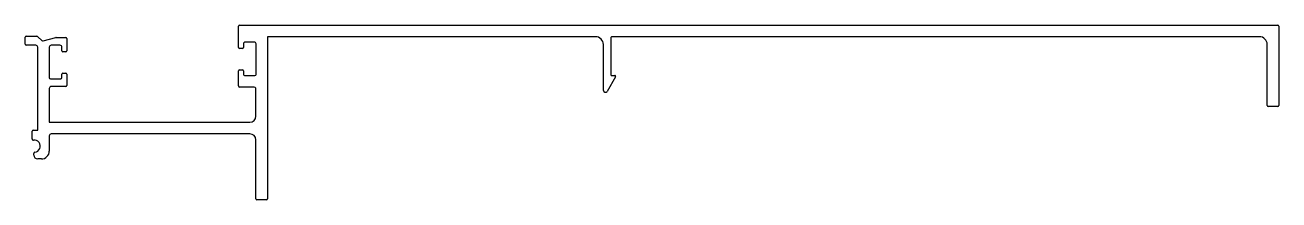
# Model space of a CAD drawing. Extents: x 1476 to 1800, y 1809 to 1854.
import ezdxf

# ---------------------------------------------------------------- set-up
doc = ezdxf.new("R2010")
doc.units = 0
doc.layers.get('0').update_dxf_attribs({"linetype": 'CONTINUOUS'})

msp = doc.modelspace()

# ---------------------------------------------------------------- linework, layer by layer
at = {"color": 0}
for p, q in [((1531.44, 1848.44), (1531.44, 1854.01)), ((1531.69, 1854.26), (1799.49, 1854.26)), ((1799.74, 1854.01), (1799.74, 1833.54)), ((1476.43, 1849.3), (1476.43, 1851.11)), ((1476.68, 1851.36), (1479.46, 1851.36)), ((1479.73, 1851.25), (1480.72, 1850.27)), ((1481.09, 1850.17), (1484.33, 1851.04)), ((1484.43, 1851.05), (1486.98, 1851.05)), ((1487.23, 1850.8), (1487.23, 1847.6)), ((1532.74, 1849.39), (1532.74, 1848.44)), ((1535.49, 1849.89), (1533.24, 1849.89)), ((1535.99, 1841.55), (1535.99, 1849.39)), ((1538.96, 1851.26), (1538.96, 1809.4)), ((1623.51, 1851.26), (1538.96, 1851.26)), ((1627.58, 1841.29), (1627.58, 1851.16)), ((1794.7, 1851.26), (1627.68, 1851.26)), ((1479.21, 1849.05), (1476.68, 1849.05)), ((1479.71, 1827.17), (1479.71, 1848.55)), ((1482.68, 1848.55), (1482.68, 1840.71)), ((1485.43, 1849.05), (1483.18, 1849.05)), ((1485.93, 1847.6), (1485.93, 1848.55)), ((1486.98, 1847.35), (1486.18, 1847.35)), ((1532.49, 1848.19), (1531.69, 1848.19)), ((1625.54, 1837.4), (1625.54, 1849.23)), ((1796.74, 1833.54), (1796.74, 1849.23)), ((1482.98, 1840.41), (1485.63, 1840.41)), ((1485.93, 1840.71), (1485.93, 1841.6)), ((1486.18, 1841.85), (1486.98, 1841.85)), ((1487.23, 1841.6), (1487.23, 1838.71)), ((1531.44, 1838.58), (1531.44, 1842.44)), ((1531.69, 1842.69), (1532.49, 1842.69)), ((1532.74, 1842.44), (1532.74, 1841.55)), ((1533.04, 1841.25), (1535.69, 1841.25)), ((1628.67, 1840.92), (1626.49, 1837.14)), ((1627.58, 1841.29), (1628.46, 1841.29)), ((1482.68, 1837.91), (1482.68, 1829.2)), ((1486.93, 1838.41), (1483.18, 1838.41)), ((1535.49, 1838.28), (1531.74, 1838.28)), ((1535.95, 1830.72), (1535.95, 1837.96)), ((1799.49, 1833.29), (1796.99, 1833.29)), ((1478.26, 1824.88), (1478.26, 1826.92)), ((1478.51, 1827.17), (1479.71, 1827.17)), ((1482.68, 1829.2), (1534.43, 1829.2)), ((1482.67, 1825.69), (1482.67, 1821.76)), ((1534.43, 1826.2), (1483.18, 1826.2)), ((1535.95, 1809.4), (1535.95, 1824.67)), ((1478.68, 1820.74), (1478.68, 1821.17)), ((1480.64, 1819.73), (1479.7, 1819.73)), ((1538.71, 1809.15), (1536.2, 1809.15))]:
    msp.add_line(p, q, dxfattribs=at)
for centre, radius, start, end in [((1531.69, 1854.01), 0.25, 90, 180), ((1799.49, 1854.01), 0.25, 0, 90), ((1476.68, 1851.11), 0.25, 90, 180), ((1479.46, 1850.98), 0.382, 45.7392, 90), ((1480.99, 1850.54), 0.381, 225, 285), ((1484.43, 1850.67), 0.381, 90, 105), ((1486.98, 1850.8), 0.25, 0, 90), ((1533.24, 1849.39), 0.5, 90, 180), ((1535.49, 1849.39), 0.5, 0, 90), ((1623.51, 1849.23), 2.03, 0, 90), ((1627.68, 1851.16), 0.1, 90, 180), ((1794.7, 1849.23), 2.03, 0, 90), ((1476.68, 1849.3), 0.25, 180, 270), ((1479.21, 1848.55), 0.5, 0, 90), ((1483.18, 1848.55), 0.5, 90, 180), ((1485.43, 1848.55), 0.5, 0, 90), ((1486.18, 1847.6), 0.25, 180, 270), ((1486.98, 1847.6), 0.25, 270, 0), ((1531.69, 1848.44), 0.25, 180, 270), ((1532.49, 1848.44), 0.25, 270, 0), ((1482.98, 1840.71), 0.3, 180, 270), ((1485.63, 1840.71), 0.3, 270, 0), ((1486.18, 1841.6), 0.25, 90, 180), ((1486.98, 1841.6), 0.25, 360, 90), ((1531.69, 1842.44), 0.25, 90, 180), ((1532.49, 1842.44), 0.25, 0, 90), ((1533.04, 1841.55), 0.3, 180, 270), ((1535.69, 1841.55), 0.3, 270, 0), ((1628.46, 1841.04), 0.25, 330, 90), ((1483.18, 1837.91), 0.5, 90.0004, 180), ((1486.93, 1838.71), 0.3, 270.0011, 0), ((1531.74, 1838.58), 0.3, 180, 269.9989), ((1535.49, 1837.78), 0.5, 20.6097, 89.9996), ((1626.05, 1837.4), 0.508, 180, 330), ((1796.99, 1833.54), 0.25, 180, 270), ((1799.49, 1833.54), 0.25, 270, 0), ((1534.43, 1830.72), 1.52, 270, 0), ((1478.51, 1826.92), 0.25, 90, 180), ((1478.56, 1824.88), 0.3, 180, 277.6246), ((1478.8, 1823.03), 1.57, 275.6004, 97.6246), ((1483.18, 1825.69), 0.508, 90, 180), ((1534.43, 1824.67), 1.52, 0, 90), ((1478.98, 1821.17), 0.3, 95.6004, 180), ((1479.7, 1820.74), 1.02, 180, 270), ((1480.64, 1821.76), 2.04, 270, 0), ((1536.2, 1809.4), 0.25, 180, 270), ((1538.71, 1809.4), 0.25, 270, 0)]:
    msp.add_arc(centre, radius, start, end, dxfattribs=at)

doc.saveas('drawing.dxf')
